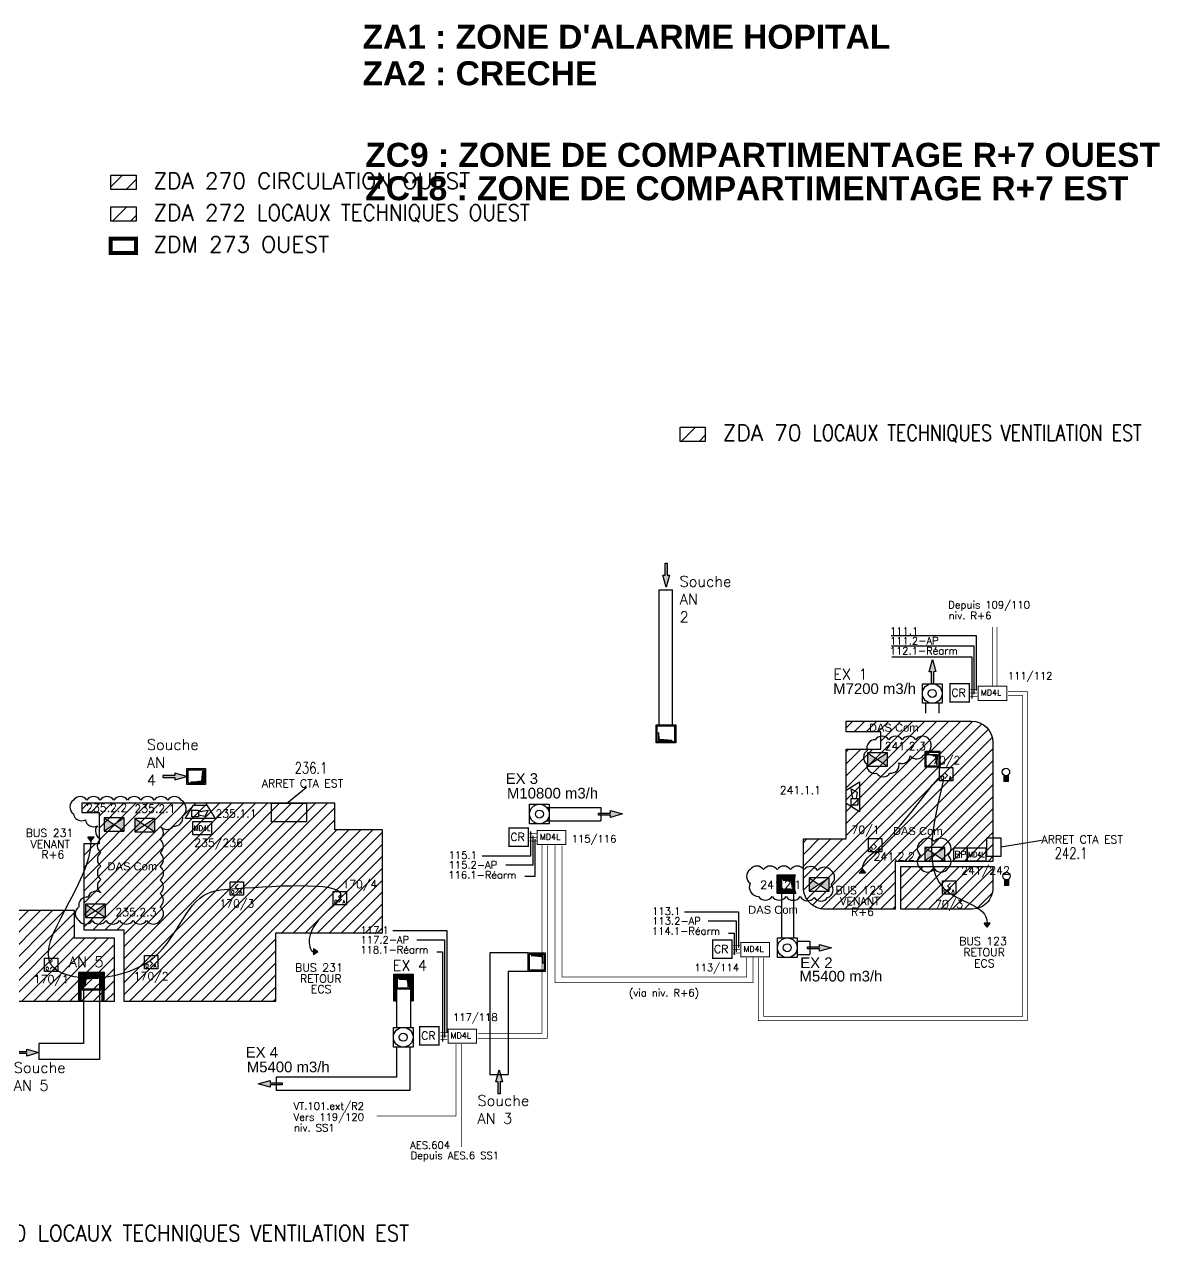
# Model space of a CAD drawing. Header units: millimetres. Extents: x 94.3 to 158.9, y 2.3 to 77.9.
# Drawn here: x 116.39 to 158.94, y 2.32 to 47.98 of the extents above; entities that cross this region are included whole.
import ezdxf
from ezdxf.enums import TextEntityAlignment as Align

# ---------------------------------------------------------------- set-up
doc = ezdxf.new("R2010")
doc.units = ezdxf.units.MM
for name, pattern in [('CACHE2', [4.7625, 3.175, -1.5875]), ('CONTINU', [0]), ('SLD', [0])]:
    doc.linetypes.add(name, pattern=pattern)
for name, color, linetype in [('50-EXT', 10, 'Continuous'), ('51-AN', 140, 'Continuous'), ('AN', 140, 'Continuous'), ('ATEIS MISE EN SECURITE', 7, 'Continuous'), ('ATEIS ZONES MES', 7, 'Continuous'), ('BEG-EXT', 10, 'Continuous'), ('EXT', 10, 'Continuous'), ('JCC-ADRESSAGE', 6, 'Continuous'), ('JCC-BOUTON POUSSOIR REARMEMENT CCF', 3, 'Continuous'), ('JCC-CCF', 6, 'Continuous'), ('JCC-COMMUN', 2, 'Continuous'), ('JCC-DIFFUSEUR SONORE', 3, 'Continuous'), ('JCC-ELEMENT DEPORTE_4 L DAS', 1, 'Continuous'), ('JCC-FILERIE SDI', 6, 'Continuous'), ('JCC-INDICATEUR ACTION', 1, 'Continuous'), ('JCC-LOCAUX', 4, 'Continuous'), ('JCC-OPTIQUE_A', 1, 'Continuous'), ('JCC-ZONING ZDA-ZDM', 5, 'Continuous'), ('SSI_DF_EX', 10, 'Continuous')]:
    doc.layers.add(name, color=color, linetype=linetype)
doc.layers.add('JCC-MD4L', color=1, linetype='Continuous', lineweight=0)
doc.styles.add('ARIAL', font='arial.ttf')
doc.styles.add('HELVL', font='ROMAND.SHX')
doc.styles.add('JOHNSON', font='')
doc.styles.add('LOCAUX', font='romans.shx', dxfattribs={"width": 0.75})
doc.styles.add('ROMANC', font='romanc')
doc.styles.get("Standard").update_dxf_attribs({"font": 'romans.shx'})
doc.styles.add('TEXTE', font='romans.shx')
doc.styles.get('JOHNSON').set_extended_font_data('Arial', bold=True)
pattern_1 = [(45, (95.6625, 4.20848), (-0.2245064, 0.2245064), [])]
pattern_2 = [(45, (112.49997, -21.81103), (-0.3367596, 0.3367596), [])]
pattern_3 = [(45, (-49.161612, -41.077105), (-0.0176776695, 0.0176776695), [])]
pattern_4 = [(45, (-49.161612, -41.464957), (-0.0176776695, 0.0176776695), [])]

# ---------------------------------------------------------------- blocks, each defined once
blk = doc.blocks.new('diffuseur sonore')
at = {"layer": 'JCC-DIFFUSEUR SONORE', "color": 0}
for p, q in [((-5.62, -2.5), (-2.5, 2.5)), ((-2.5, 2.5), (2.5, 2.5)), ((-0.6, 0), (3.03, 0.64)), ((3.03, 0.64), (1.75, -1.66)), ((2.5, 2.5), (5.62, -2.5)), ((5.62, -2.5), (-5.62, -2.5)), ((1.75, -1.66), (-0.6, -1.25))]:
    blk.add_line(p, q, dxfattribs=at)
blk.add_lwpolyline([(-3.09, 0.63), (-0.6, 0.63), (-0.6, -1.87), (-3.09, -1.87)], close=True, dxfattribs=at)
at = {"layer": 'JCC-ADRESSAGE', "style": 'TEXTE'}
blk.add_attdef('ADRESSE', text='', height=3, dxfattribs=at).set_placement((0, 5), align=Align.MIDDLE)
at = {"layer": 'JCC-LOCAUX', "style": 'LOCAUX', "width": 0.85, "flags": 8}
for p in [(0, 13.75), (0, 11.25), (0, 8.75)]:
    blk.add_attdef('PIECE', text='', height=1.75, dxfattribs=at).set_placement(p, align=Align.MIDDLE)
blk = doc.blocks.new('indicateur action')
at = {"layer": 'JCC-INDICATEUR ACTION'}
blk.add_hatch(color=0, dxfattribs=at).paths.add_polyline_path([(0.8, -0.05, -0.315344), (-0.8, -0.05), (-0.8, -2.5), (0.8, -2.5)])
at = {"layer": 'JCC-INDICATEUR ACTION', "color": 0}
for p, q in [((-0.8, -0.05), (-0.8, -2.5)), ((0.8, -2.5), (-0.8, -2.5)), ((0.8, -0.05), (0.8, -2.5))]:
    blk.add_line(p, q, dxfattribs=at)
blk.add_circle((0, 1.1), 1.4, dxfattribs=at)
at = {"layer": 'JCC-ADRESSAGE', "style": 'TEXTE'}
blk.add_attdef('ADRESSE', text='', height=3, dxfattribs=at).set_placement((0, 5), align=Align.MIDDLE)
at = {"layer": 'JCC-LOCAUX', "lineweight": 0, "style": 'LOCAUX', "width": 0.75, "flags": 8}
for p in [(0, 13.75), (0, 11.25), (0, 8.75)]:
    blk.add_attdef('PIECE', text='', height=1.75, dxfattribs=at).set_placement(p, align=Align.MIDDLE)
blk = doc.blocks.new('optique_a')
at = {"layer": 'JCC-OPTIQUE_A', "color": 0}
blk.add_lwpolyline([(-2.5, 2.5), (2.5, 2.5), (2.5, -2.5), (-2.5, -2.5)], close=True, dxfattribs=at)
at = {"layer": 'JCC-OPTIQUE_A', "color": 0, "const_width": 0.385}
blk.add_lwpolyline([(0.54, 1.63), (-0.54, 0.54), (0.54, -0.54), (-0.54, -1.63)], dxfattribs=at)
at = {"layer": 'JCC-ADRESSAGE', "style": 'TEXTE'}
blk.add_attdef('ADRESSE', text='', height=3, dxfattribs=at).set_placement((0, 5), align=Align.MIDDLE)
at = {"layer": 'JCC-LOCAUX', "style": 'LOCAUX', "width": 0.85, "flags": 8}
for p in [(0, 13.75), (0, 11.25), (0, 8.75)]:
    blk.add_attdef('PIECE', text='', height=1.75, dxfattribs=at).set_placement(p, align=Align.MIDDLE)
at = {"layer": 'JCC-OPTIQUE_A', "color": 0}
for s, p in [('O', (-1.5, -2)), ('A', (1.5, -2))]:
    blk.add_text(s, height=1.25, dxfattribs=at).set_placement(p, align=Align.CENTER)
blk = doc.blocks.new('MD4L')
at = {"layer": 'JCC-ELEMENT DEPORTE_4 L DAS', "color": 0}
blk.add_lwpolyline([(-3.5, 2.5), (3.5, 2.5), (3.5, -2.5), (-3.5, -2.5)], close=True, dxfattribs=at)
at = {"layer": 'JCC-ADRESSAGE', "style": 'TEXTE'}
blk.add_attdef('ADRESSE', text='', height=3, dxfattribs=at).set_placement((0, 5), align=Align.MIDDLE)
at = {"layer": 'JCC-ELEMENT DEPORTE_4 L DAS', "color": 0, "width": 0.8}
blk.add_text('MD4L', height=2, dxfattribs=at).set_placement((0, 0), align=Align.MIDDLE_CENTER)
blk = doc.blocks.new('clapet coupe feu_Réarm élect')
at = {"layer": 'JCC-CCF'}
h = blk.add_hatch(color=0, dxfattribs=at)
h.paths.add_polyline_path([(-3.76, 2.5), (-3.76, -2.5), (0, 0)])
h.paths.add_polyline_path([(3.76, 2.5), (0, 0), (3.76, -2.5)])
at = {"layer": 'JCC-CCF', "color": 0}
for p, q in [((3.76, 2.5), (-3.76, -2.5)), ((-3.76, 2.5), (3.76, -2.5))]:
    blk.add_line(p, q, dxfattribs=at)
blk.add_lwpolyline([(3.76, 2.5), (-3.76, 2.5), (-3.76, -2.5), (3.76, -2.5)], close=True, dxfattribs=at)
at = {"layer": 'JCC-ADRESSAGE', "style": 'TEXTE'}
blk.add_attdef('ADRESSE', text='', height=3, dxfattribs=at).set_placement((0, 5), align=Align.MIDDLE)
at = {"layer": 'JCC-LOCAUX', "style": 'LOCAUX', "width": 0.85, "flags": 8}
for p in [(0, 13.75), (0, 11.25), (0, 8.75)]:
    blk.add_attdef('PIECE', text='', height=1.75, dxfattribs=at).set_placement(p, align=Align.MIDDLE)
blk = doc.blocks.new('commun')
at = {"layer": 'JCC-COMMUN', "color": 0}
blk.add_lwpolyline([(-2.5, 2.5), (2.5, 2.5), (2.5, -2.5), (-2.5, -2.5)], close=True, dxfattribs=at)
at = {"layer": 'JCC-ADRESSAGE', "style": 'TEXTE'}
blk.add_attdef('ADRESSE', text='', height=3, dxfattribs=at).set_placement((0, 5), align=Align.MIDDLE)
at = {"layer": 'JCC-COMMUN', "color": 0, "style": 'TEXTE'}
blk.add_attdef('GENRE', text='', height=2.5, dxfattribs=at).set_placement((0, 0), align=Align.MIDDLE)
at = {"layer": 'JCC-LOCAUX', "style": 'LOCAUX', "width": 0.85, "flags": 8}
for p in [(0, 13.75), (0, 11.25), (0, 8.75)]:
    blk.add_attdef('PIECE', text='', height=1.75, dxfattribs=at).set_placement(p, align=Align.MIDDLE)
blk = doc.blocks.new('w-SSI-Flèche-DF')
blk.add_hatch(color=256).paths.add_polyline_path([(30, 8.5), (30, 2.5), (0, 2.5), (0, -2.5), (30, -2.5), (30, -8.5), (60, 0)])
blk.add_lwpolyline([(30, 8.5), (60, 0), (30, -8.5), (30, -2.5), (0, -2.5), (0, 2.5), (30, 2.5), (30, 8.5)])
blk = doc.blocks.new('A$C20DD5AA8')
at = {"color": 4, "linetype": 'Continuous', "const_width": 0.364}
blk.add_lwpolyline([(0.18, 5.52), (0.18, 0.18), (10.88, 0.18), (10.88, 5.52)], close=True, dxfattribs=at)
at = {"linetype": 'Continuous', "style": 'ROMANC'}
blk.add_text('MD4L', height=2.183, dxfattribs=at).set_placement((1.13, 2))
blk = doc.blocks.new('COFFRET DE RELAYAGE VENTILATEUR')
at = {"color": 4, "linetype": 'Continuous', "const_width": 0.02}
blk.add_lwpolyline([(0, 0.275), (0, 0), (0.292, 0), (0.292, 0.275)], close=True, dxfattribs=at)
at = {"linetype": 'SLD', "style": 'ROMANC'}
blk.add_text('CR', height=0.1211, dxfattribs=at).set_placement((0.021, 0.079))

msp = doc.modelspace()

# ---------------------------------------------------------------- hatches: boundary and pattern name
at = {"layer": '50-EXT'}
msp.add_hatch(color=256, dxfattribs=at).paths.add_polyline_path([(130.434, 12.196), (130.794, 12.196), (130.781, 11.905), (130.761, 12.163)])
at = {"layer": '51-AN'}
for points in [[(140.163, 21.44), (140.163, 21.139), (140.666, 21.139), (140.199, 21.176)], [(135.82, 12.776), (135.82, 13.077), (135.388, 13.077), (135.785, 13.04)], [(118.655, 11.929), (118.655, 12.23), (119.158, 12.23), (118.691, 12.193)]]:
    msp.add_hatch(color=256, dxfattribs=at).paths.add_polyline_path(points)
at = {"layer": 'AN', "ltscale": 0.04}
h = msp.add_hatch(color=256, dxfattribs=at)
h.dxf.hatch_style = 1
h.paths.add_polyline_path([(123.08, 19.99), (123.041, 19.62), (122.63, 19.58), (123.08, 19.58)])
at = {"layer": 'AN', "lineweight": 9}
h = msp.add_hatch(dxfattribs=at)
h.set_pattern_fill('ANSI31', color=9, scale=0.2, style=0)
h.set_pattern_definition(pattern_3)
h.paths.add_polyline_path([(119.378, 12.455), (118.432, 12.455), (118.432, 11.367), (118.513, 11.367), (118.513, 12.374), (119.297, 12.374), (119.297, 11.367), (119.378, 11.367), (119.378, 12.374)])
h = msp.add_hatch(dxfattribs=at)
h.set_pattern_fill('ANSI31', color=9, scale=0.2, style=0)
h.set_pattern_definition(pattern_3)
h.paths.add_polyline_path([(119.251, 11.782), (119.251, 12.328), (118.559, 12.328), (118.559, 11.782), (119.205, 11.782)])
h.paths.add_polyline_path([(119.205, 11.828), (118.605, 11.828), (118.605, 12.282), (119.205, 12.282)], flags=16)
h.paths.add_polyline_path([(119.158, 12.23), (118.691, 12.193), (118.655, 11.929), (118.655, 12.23)], flags=0)
at = {"layer": 'BEG-EXT', "lineweight": 9}
h = msp.add_hatch(dxfattribs=at)
h.set_pattern_fill('ANSI31', color=9, scale=0.2, style=0)
h.set_pattern_definition(pattern_4)
h.paths.add_polyline_path([(150.141, 20.151), (150.721, 20.151), (150.721, 20.731), (150.141, 20.731)])
h.paths.add_polyline_path([(150.181, 20.691), (150.681, 20.691), (150.681, 20.191), (150.181, 20.191)], flags=16)
h.paths.add_polyline_path([(150.268, 20.61), (150.604, 20.609), (150.589, 20.226), (150.552, 20.549)], flags=0)
at = {"layer": 'BEG-EXT'}
msp.add_hatch(color=256, dxfattribs=at).paths.add_polyline_path([(150.268, 20.61), (150.604, 20.609), (150.589, 20.226), (150.552, 20.549)])
at = {"layer": 'EXT', "lineweight": 9}
h = msp.add_hatch(dxfattribs=at)
h.set_pattern_fill('ANSI31', color=9, scale=0.2, style=0)
h.set_pattern_definition(pattern_4)
h.paths.add_polyline_path([(145.293, 16.105), (144.613, 16.105), (144.613, 15.403), (145.314, 15.403, -0.016128), (145.302, 15.473), (144.683, 15.473), (144.683, 16.035), (145.293, 16.035)])
h.paths.add_polyline_path([(145.253, 15.995), (144.723, 15.995), (144.723, 15.513), (145.253, 15.513)], flags=17)
h.paths.add_polyline_path([(145.213, 15.955), (145.213, 15.553), (144.763, 15.553), (144.763, 15.955)], flags=16)
at = {"layer": 'EXT', "ltscale": 0.01}
msp.add_hatch(color=256, dxfattribs=at).paths.add_polyline_path([(145.169, 15.624), (145.164, 15.91), (144.833, 15.909), (145.125, 15.871)])
msp.add_hatch(color=256, dxfattribs=at).paths.add_polyline_path([(145.169, 15.624), (145.164, 15.91), (144.833, 15.909), (145.125, 15.871)])
at = {"layer": 'EXT'}
h = msp.add_hatch(dxfattribs=at)
h.set_pattern_fill('ANSI31', color=9, scale=0.2, style=0)
h.set_pattern_definition([(45, (-49.161612, -41.054957), (-0.0176776695, 0.0176776695), [])])
h.paths.add_polyline_path([(130.867, 12.275), (130.337, 12.275), (130.337, 11.813), (130.867, 11.813)], flags=17)
h.paths.add_polyline_path([(130.377, 12.235), (130.827, 12.235), (130.827, 11.853), (130.377, 11.853)], flags=16)
h.paths.add_polyline_path([(130.434, 12.196), (130.794, 12.196), (130.781, 11.905), (130.761, 12.163)], flags=0)
h.paths.add_polyline_path([(130.297, 12.315), (130.907, 12.315), (130.907, 11.367), (130.967, 11.367), (130.967, 12.375), (130.237, 12.375), (130.237, 11.367), (130.297, 11.367)])
at = {"layer": 'JCC-FILERIE SDI'}
for color, points in [(5, [(119.001, 17.519), (118.765, 17.519), (118.883, 17.363)]), (256, [(147.803, 16.317), (147.685, 16.16), (147.921, 16.16)]), (256, [(152.596, 14.296), (152.36, 14.296), (152.478, 14.14)]), (5, [(127.232, 13.335), (127.232, 13.099), (127.389, 13.217)])]:
    msp.add_hatch(color=color, dxfattribs=at).paths.add_polyline_path(points)
at = {"layer": 'JCC-ZONING ZDA-ZDM'}
h = msp.add_hatch(dxfattribs=at)
h.set_pattern_fill('ANSI31', color=6, scale=0.15, style=0)
h.set_pattern_definition(pattern_2)
h.paths.add_polyline_path([(119.628, 42.333), (120.574, 42.333), (120.574, 41.796), (119.628, 41.796)])
h = msp.add_hatch(dxfattribs=at)
h.set_pattern_fill('ANSI31', color=42, scale=0.15, style=0)
h.set_pattern_definition(pattern_2)
h.paths.add_polyline_path([(119.628, 41.143), (120.574, 41.143), (120.574, 40.606), (119.628, 40.606)])
h = msp.add_hatch(dxfattribs=at)
h.set_pattern_fill('ANSI31', color=1, scale=0.15, style=0)
h.set_pattern_definition([(45, (69.40546, 21.3626), (-0.3367596, 0.3367596), [])])
h.paths.add_polyline_path([(140.967, 32.888), (141.913, 32.888), (141.913, 32.351), (140.967, 32.351)])
h = msp.add_hatch(dxfattribs=at)
h.set_pattern_fill('ANSI31', color=1, scale=0.1, style=0)
h.set_pattern_definition(pattern_1)
edge = h.paths.add_edge_path()
edge.add_line((147.193, 21.467), (147.193, 21.867))
edge.add_line((147.193, 21.867), (151.893, 21.867))
edge.add_arc((151.893, 21.067), 0.8, 0, 90, ccw=False)
edge.add_line((152.693, 21.067), (152.693, 16.617))
edge.add_line((152.693, 16.617), (149.043, 16.617))
edge.add_line((149.043, 16.617), (149.043, 14.817))
edge.add_line((149.043, 14.817), (146.393, 14.817))
edge.add_arc((146.393, 15.617), 0.8, 179.9999, 270, ccw=False)
edge.add_line((145.593, 15.617), (145.593, 17.449))
edge.add_line((145.593, 17.449), (147.193, 17.449))
edge.add_line((147.193, 17.449), (147.193, 20.817))
edge.add_line((147.193, 20.817), (148.493, 20.817))
edge.add_line((148.493, 20.817), (148.493, 21.467))
edge.add_line((148.493, 21.467), (147.193, 21.467))
h = msp.add_hatch(dxfattribs=at)
h.set_pattern_fill('ANSI31', color=113, scale=0.1, style=0)
h.set_pattern_definition(pattern_1)
h.paths.add_polyline_path([(118.613, 14.767), (118.613, 14.045), (120.123, 14.045), (120.123, 11.367), (125.813, 11.367), (125.813, 13.925), (129.813, 13.925), (129.813, 17.785), (128.024, 17.785), (128.024, 18.784), (118.538, 18.784), (118.538, 18.444), (119.188, 18.444), (119.188, 17.267), (118.613, 17.267)])
h = msp.add_hatch(dxfattribs=at)
h.set_pattern_fill('ANSI31', color=1, scale=0.1, style=0)
h.set_pattern_definition(pattern_1)
edge = h.paths.add_edge_path()
edge.add_line((149.243, 14.817), (149.243, 16.417))
edge.add_line((149.243, 16.417), (152.693, 16.417))
edge.add_line((152.693, 16.417), (152.693, 15.617))
edge.add_arc((151.891, 15.617), 0.802, 266.5798, 360, ccw=False)
edge.add_line((151.843, 14.817), (149.243, 14.817))
h = msp.add_hatch(dxfattribs=at)
h.set_pattern_fill('ANSI31', color=113, scale=0.1, style=0)
h.set_pattern_definition(pattern_1)
edge = h.paths.add_edge_path()
edge.add_line((118.263, 13.725), (118.263, 14.767))
edge.add_line((118.263, 14.767), (114.763, 14.767))
edge.add_line((114.763, 14.767), (114.763, 12.167))
edge.add_arc((115.563, 12.167), 0.8, 180, 269.9999)
edge.add_line((115.563, 11.367), (119.763, 11.367))
edge.add_line((119.763, 11.367), (119.763, 13.725))
edge.add_line((119.763, 13.725), (118.263, 13.725))

# ---------------------------------------------------------------- linework, layer by layer
at = {"layer": '50-EXT'}
for p, q in [((144.763, 15.403), (144.763, 13.736)), ((145.213, 15.403), (145.213, 13.736)), ((130.337, 11.813), (130.337, 10.384)), ((130.867, 11.813), (130.867, 10.384))]:
    msp.add_line(p, q, dxfattribs=at)
for points in [[(130.237, 11.367), (130.237, 12.375), (130.967, 12.375), (130.967, 11.367)], [(130.297, 11.367), (130.297, 12.315), (130.907, 12.315), (130.907, 11.367)], [(130.434, 12.196), (130.794, 12.196), (130.781, 11.905), (130.761, 12.163), (130.434, 12.196)]]:
    msp.add_lwpolyline(points, dxfattribs=at)
for points in [[(130.337, 12.275), (130.867, 12.275), (130.867, 11.813), (130.337, 11.813)], [(130.377, 12.235), (130.827, 12.235), (130.827, 11.853), (130.377, 11.853)]]:
    msp.add_lwpolyline(points, close=True, dxfattribs=at)
at = {"layer": '51-AN'}
for p, q in [((140.188, 21.727), (140.188, 26.79)), ((140.188, 26.79), (140.688, 26.79)), ((140.688, 21.727), (140.688, 26.79)), ((135.274, 13.175), (133.836, 13.175)), ((133.836, 13.175), (133.836, 8.619)), ((135.274, 12.483), (134.528, 12.483)), ((134.528, 12.483), (134.528, 8.619)), ((118.605, 11.828), (119.205, 11.828)), ((133.836, 8.619), (134.528, 8.619))]:
    msp.add_line(p, q, dxfattribs=at)
at = {"layer": '51-AN', "color": 140, "linetype": 'Continuous', "lineweight": 25}
msp.add_line((119.378, 11.367), (119.378, 12.374), dxfattribs=at)
at = {"layer": '51-AN'}
for points in [[(140.073, 21.727), (140.803, 21.727), (140.803, 21.047), (140.073, 21.047)], [(140.113, 21.687), (140.763, 21.687), (140.763, 21.087), (140.113, 21.087)], [(135.274, 13.175), (135.916, 13.175), (135.916, 12.483), (135.274, 12.483)], [(135.32, 13.129), (135.87, 13.129), (135.87, 12.529), (135.32, 12.529)]]:
    msp.add_lwpolyline(points, close=True, dxfattribs=at)
for points in [[(140.163, 21.44), (140.163, 21.139), (140.666, 21.139), (140.199, 21.176), (140.163, 21.44)], [(135.82, 12.776), (135.82, 13.077), (135.388, 13.077), (135.785, 13.04), (135.82, 12.776)], [(118.432, 11.367), (118.432, 12.455), (119.378, 12.455), (119.378, 11.755)], [(118.513, 11.367), (118.513, 11.367), (118.513, 12.374), (119.297, 12.374), (119.297, 11.367)], [(119.205, 11.782), (118.559, 11.782), (118.559, 12.328), (119.251, 12.328), (119.251, 11.782), (119.205, 11.782)], [(118.605, 12.282), (119.205, 12.282), (119.205, 11.828)], [(118.605, 11.828), (118.605, 12.282)], [(118.655, 11.929), (118.655, 12.23), (119.158, 12.23), (118.691, 12.193), (118.655, 11.929)], [(119.205, 11.828), (119.205, 9.179), (116.936, 9.179)], [(118.605, 11.828), (118.605, 9.779), (116.936, 9.779), (116.936, 9.179)]]:
    msp.add_lwpolyline(points, dxfattribs=at)
at = {"layer": 'AN', "ltscale": 0.04}
for points in [[(122.484, 20.087), (123.184, 20.087), (123.184, 19.487), (122.484, 19.487)], [(122.534, 20.037), (123.134, 20.037), (123.134, 19.537), (122.534, 19.537)]]:
    msp.add_lwpolyline(points, close=True, dxfattribs=at)
msp.add_lwpolyline([(123.08, 19.99), (123.08, 19.58), (122.63, 19.58), (123.041, 19.62), (123.08, 19.99)], dxfattribs=at)
at = {"layer": 'ATEIS MISE EN SECURITE', "color": 0, "linetype": 'ByBlock'}
for p, q in [((148.886, 25.072), (152.065, 25.072)), ((148.898, 24.692), (151.975, 24.692)), ((151.975, 24.692), (151.975, 22.875)), ((152.065, 25.072), (152.065, 23.011)), ((148.909, 24.278), (151.906, 24.278)), ((151.906, 24.278), (151.906, 22.717)), ((135.377, 16.816), (135.377, 17.732)), ((135.457, 16.48), (135.457, 17.561)), ((135.537, 16.048), (135.537, 17.436)), ((133.544, 16.816), (135.377, 16.816)), ((134.438, 16.48), (135.457, 16.48)), ((135.15, 16.048), (135.537, 16.048))]:
    msp.add_line(p, q, dxfattribs=at)
at = {"layer": 'ATEIS MISE EN SECURITE', "color": 0, "linetype": 'CONTINU'}
for p, q in [((141.13, 14.721), (143.157, 14.721)), ((143.157, 14.721), (143.157, 13.375)), ((142.026, 14.375), (143.072, 14.375)), ((143.072, 14.375), (143.072, 13.222)), ((130.199, 14.018), (132.225, 14.018)), ((132.225, 14.018), (132.225, 10.179)), ((142.781, 13.918), (142.99, 13.918)), ((142.99, 13.918), (142.99, 13.107)), ((131.094, 13.671), (132.141, 13.671)), ((132.141, 13.671), (132.141, 10.008)), ((131.85, 13.214), (132.059, 13.214)), ((132.059, 13.214), (132.059, 9.855))]:
    msp.add_line(p, q, dxfattribs=at)
at = {"layer": 'ATEIS MISE EN SECURITE', "color": 1, "linetype": 'CACHE2', "ltscale": 0.1, "const_width": 0.025}
for points in [[(152.669, 25.394), (152.669, 23.194)], [(144.095, 12.999), (144.095, 10.841), (144.095, 10.798), (153.806, 10.798), (153.806, 22.828)], [(153.806, 22.828), (153.254, 22.828)], [(133.392, 10.161), (135.794, 10.161), (135.794, 17.218)], [(136.541, 17.201), (136.541, 12.268), (143.463, 12.268), (143.463, 13.001)], [(132.572, 9.761), (132.572, 7.06), (129.589, 7.06)]]:
    msp.add_lwpolyline(points, dxfattribs=at)
at = {"layer": 'ATEIS MISE EN SECURITE', "color": 4, "linetype": 'CACHE2', "ltscale": 0.1, "const_width": 0.025}
for points in [[(152.848, 25.394), (152.848, 23.194)], [(143.899, 13.004), (143.899, 10.642), (153.987, 10.642), (153.987, 22.982)], [(153.987, 22.982), (153.254, 22.982)], [(133.378, 9.974), (135.996, 9.974), (135.996, 17.204)], [(136.283, 17.205), (136.283, 12.063), (143.7, 12.063), (143.7, 13.015)]]:
    msp.add_lwpolyline(points, dxfattribs=at)
at = {"layer": 'ATEIS MISE EN SECURITE', "color": 30, "linetype": 'ByBlock', "const_width": 0.025}
for points in [[(152.116, 23.053), (151.852, 23.053)], [(135.586, 17.646), (135.322, 17.646)], [(143.219, 13.442), (142.955, 13.442)], [(132.244, 10.198), (131.981, 10.198)]]:
    msp.add_lwpolyline(points, dxfattribs=at)
at = {"layer": 'ATEIS MISE EN SECURITE', "color": 5, "linetype": 'ByBlock', "const_width": 0.025}
for points in [[(152.116, 22.919), (151.852, 22.919)], [(135.586, 17.511), (135.322, 17.511)], [(143.219, 13.308), (142.955, 13.308)], [(132.244, 10.063), (131.981, 10.063)]]:
    msp.add_lwpolyline(points, dxfattribs=at)
at = {"layer": 'ATEIS MISE EN SECURITE', "color": 6, "linetype": 'ByBlock', "const_width": 0.025}
for points in [[(152.116, 22.784), (151.852, 22.784)], [(135.586, 17.376), (135.322, 17.376)], [(143.219, 13.173), (142.955, 13.173)], [(132.244, 9.928), (131.981, 9.928)]]:
    msp.add_lwpolyline(points, dxfattribs=at)
at = {"layer": 'ATEIS MISE EN SECURITE', "color": 5, "linetype": 'CACHE2', "ltscale": 0.1, "const_width": 0.025}
msp.add_lwpolyline([(132.767, 9.763), (132.767, 5.901), (132.767, 5.901)], dxfattribs=at)
at = {"layer": 'BEG-EXT'}
for p, q in [((150.181, 22.167), (150.181, 22.532)), ((150.681, 22.532), (150.181, 22.532)), ((150.681, 22.167), (150.681, 22.532))]:
    msp.add_line(p, q, dxfattribs=at)
msp.add_lwpolyline([(150.051, 23.268), (150.788, 23.268), (150.788, 22.532), (150.051, 22.532)], close=True, dxfattribs=at)
at = {"layer": 'BEG-EXT', "ltscale": 0.01}
for points in [[(150.141, 20.151), (150.721, 20.151), (150.721, 20.731), (150.141, 20.731)], [(150.181, 20.191), (150.681, 20.191), (150.681, 20.691), (150.181, 20.691)]]:
    msp.add_lwpolyline(points, close=True, dxfattribs=at)
at = {"layer": 'BEG-EXT'}
msp.add_lwpolyline([(150.268, 20.61), (150.604, 20.609), (150.589, 20.226), (150.552, 20.549), (150.268, 20.61)], dxfattribs=at)
for radius in [0.368, 0.15]:
    msp.add_circle((150.42, 22.9), radius, dxfattribs=at)
at = {"layer": 'EXT'}
for p, q in [((144.683, 15.473), (144.683, 16.035)), ((144.683, 16.035), (145.293, 16.035)), ((145.302, 15.473), (144.683, 15.473))]:
    msp.add_line(p, q, dxfattribs=at)
for points in [[(145.314, 15.403), (144.613, 15.403), (144.613, 16.105), (145.293, 16.105)], [(145.253, 15.513), (144.723, 15.513), (144.723, 15.995), (145.253, 15.995), (145.253, 15.513), (145.253, 15.513)]]:
    msp.add_lwpolyline(points, dxfattribs=at)
at = {"layer": 'EXT', "ltscale": 0.5}
msp.add_lwpolyline([(145.213, 15.553), (145.213, 15.553), (145.213, 15.955), (144.763, 15.955), (144.763, 15.553)], dxfattribs=at)
at = {"layer": 'EXT'}
msp.add_lwpolyline([(144.763, 15.553), (144.763, 15.955), (145.213, 15.955), (145.213, 15.553)], close=True, dxfattribs=at)
at = {"layer": 'EXT', "ltscale": 0.01}
msp.add_lwpolyline([(145.169, 15.624), (145.164, 15.91), (144.833, 15.909), (145.125, 15.871), (145.169, 15.624)], dxfattribs=at)
msp.add_lwpolyline([(145.169, 15.624), (145.164, 15.91), (144.833, 15.909), (145.125, 15.871), (145.169, 15.624)], dxfattribs=at)
at = {"layer": 'JCC-CCF', "color": 0}
for p, q in [((126.97, 19.381), (126.216, 18.768)), ((154.519, 17.39), (152.993, 17.143))]:
    msp.add_line(p, q, dxfattribs=at)
at = {"layer": 'JCC-CCF'}
for points in [[(150.314, 21.167, 0.520567), (149.802, 21.167, 0.520567), (149.297, 21.167, 0.520567), (148.791, 21.167, 0.520567), (148.285, 21.167, 0.520567), (147.984, 20.764, 0.520567), (147.965, 20.259, 0.520567), (148.33, 19.913, 0.520567), (148.836, 19.913, 0.520567), (149.169, 20.297, 0.520567), (149.591, 20.566, 0.520567), (150.097, 20.591, 0.520567)], [(122.267, 18.906, 0.520567), (121.763, 18.906, 0.520567), (121.26, 18.906, 0.520567), (120.756, 18.906, 0.520567), (120.252, 18.906, 0.520567), (119.738, 18.906, 0.520567), (119.234, 18.906, 0.520567), (118.731, 18.906, 0.520567), (118.227, 18.906, 0.520567), (118.227, 18.392, 0.520567), (118.677, 18.167, 0.520567), (119.127, 17.943, 0.520567), (119.256, 17.45, 0.520567), (119.256, 16.936, 0.520567), (119.256, 16.432, 0.520567), (119.256, 15.929, 0.520567), (119.256, 15.425, 0.520567), (118.774, 15.265, 0.520567), (118.431, 14.901, 0.520567), (118.431, 14.387, 0.520567), (118.934, 14.387, 0.520567), (119.449, 14.387, 0.520567), (119.952, 14.387, 0.520567), (120.467, 14.387, 0.520567), (120.97, 14.387, 0.520567), (121.474, 14.387, 0.520567), (121.474, 14.901, 0.520567), (121.474, 15.404, 0.520567), (121.474, 15.907, 0.520567), (121.474, 16.422, 0.520567), (121.474, 16.925, 0.520567), (121.474, 17.428, 0.520567), (121.474, 17.932, 0.520567), (121.978, 17.932, 0.520567), (122.321, 18.296, 0.520567)], [(149.99, 17.343, 0.520567), (149.99, 16.838, 0.520567), (149.99, 16.336, 0.520567), (150.492, 16.336, 0.520567), (150.998, 16.336, 0.520567), (150.998, 16.844, 0.520567), (150.998, 17.346, 0.520567), (150.492, 17.346, 0.520567)], [(143.913, 15.286, 0.520567), (144.42, 15.286, 0.520567), (144.94, 15.286, 0.520567), (145.473, 15.286, 0.520567), (145.992, 15.247, 0.520567), (146.499, 15.247, 0.520567), (146.629, 15.754, 0.520567), (146.629, 16.26, 0.520567), (146.122, 16.26, 0.520567), (145.616, 16.299, 0.520567), (145.109, 16.299, 0.520567), (144.602, 16.299, 0.520567), (144.095, 16.299, 0.520567), (143.589, 16.299, 0.520567), (143.589, 15.793, 0.520567)]]:
    msp.add_lwpolyline(points, format="xyb", close=True, dxfattribs=at)
at = {"layer": 'JCC-CCF', "color": 0}
for points in [[(125.65, 18.784), (126.97, 18.784), (126.97, 18.085), (125.65, 18.085)], [(152.464, 17.492), (152.993, 17.492), (152.993, 16.793), (152.464, 16.793)]]:
    msp.add_lwpolyline(points, close=True, dxfattribs=at)
at = {"layer": 'JCC-FILERIE SDI', "color": 5}
for p, q in [((119.001, 17.519), (118.765, 17.519)), ((118.883, 17.363), (118.765, 17.519)), ((119.001, 17.519), (118.765, 17.519)), ((118.883, 17.363), (118.765, 17.519)), ((118.883, 17.363), (119.001, 17.519)), ((118.883, 17.363), (119.001, 17.519)), ((127.232, 13.335), (127.232, 13.099)), ((127.389, 13.217), (127.232, 13.335)), ((127.232, 13.335), (127.232, 13.099)), ((127.389, 13.217), (127.232, 13.335)), ((127.389, 13.217), (127.232, 13.099)), ((127.389, 13.217), (127.232, 13.099))]:
    msp.add_line(p, q, dxfattribs=at)
at = {"layer": 'JCC-FILERIE SDI'}
for p, q in [((147.803, 16.317), (147.685, 16.16)), ((147.803, 16.317), (147.685, 16.16)), ((147.921, 16.16), (147.685, 16.16)), ((147.921, 16.16), (147.685, 16.16)), ((147.803, 16.317), (147.921, 16.16)), ((147.803, 16.317), (147.921, 16.16)), ((152.596, 14.296), (152.36, 14.296)), ((152.478, 14.14), (152.36, 14.296)), ((152.596, 14.296), (152.36, 14.296)), ((152.478, 14.14), (152.36, 14.296)), ((152.478, 14.14), (152.596, 14.296)), ((152.478, 14.14), (152.596, 14.296))]:
    msp.add_line(p, q, dxfattribs=at)
at = {"layer": 'JCC-FILERIE SDI', "start_tangent": (0, 1), "end_tangent": (0, -1)}
msp.add_spline([(147.803, 16.317), (148.399, 17.102), (150.822, 19.826), (150.852, 15.595), (152.478, 14.296)], degree=3, dxfattribs=at)
at = {"layer": 'JCC-FILERIE SDI', "color": 5, "start_tangent": (0, -1), "end_tangent": (1, 0)}
msp.add_spline([(118.883, 17.363), (117.398, 12.728), (121.086, 12.883), (123.254, 15.408), (124.351, 15.592), (128.218, 15.229), (127.093, 13.399), (127.232, 13.217)], degree=3, dxfattribs=at)
at = {"layer": 'JCC-ZONING ZDA-ZDM', "color": 6}
msp.add_lwpolyline([(119.628, 42.333), (120.574, 42.333), (120.574, 41.796), (119.628, 41.796)], close=True, dxfattribs=at)
at = {"layer": 'JCC-ZONING ZDA-ZDM', "color": 42}
msp.add_lwpolyline([(119.628, 41.143), (120.574, 41.143), (120.574, 40.606), (119.628, 40.606)], close=True, dxfattribs=at)
at = {"layer": 'JCC-ZONING ZDA-ZDM', "color": 90, "const_width": 0.15}
msp.add_lwpolyline([(119.628, 39.953), (120.574, 39.953), (120.574, 39.415), (119.628, 39.415)], close=True, dxfattribs=at)
at = {"layer": 'JCC-ZONING ZDA-ZDM', "color": 1}
msp.add_lwpolyline([(140.967, 32.888), (141.913, 32.888), (141.913, 32.351), (140.967, 32.351)], close=True, dxfattribs=at)
for points in [[(149.043, 14.817), (146.393, 14.817, -0.414214), (145.593, 15.617), (145.593, 17.449), (147.193, 17.449), (147.193, 20.817), (148.493, 20.817), (148.493, 21.467), (147.193, 21.467)], [(147.193, 21.467), (147.193, 21.867), (151.893, 21.867, -0.414213), (152.693, 21.067), (152.693, 16.617)], [(152.693, 16.417), (152.693, 15.617, -0.431807), (151.843, 14.817), (149.243, 14.817)]]:
    msp.add_lwpolyline(points, format="xyb", dxfattribs=at)
at = {"layer": 'JCC-ZONING ZDA-ZDM', "color": 113}
msp.add_lwpolyline([(118.613, 14.767), (118.613, 14.045), (120.123, 14.045), (120.123, 11.367), (125.813, 11.367), (125.813, 13.925), (129.813, 13.925), (129.813, 17.785), (128.024, 17.785), (128.024, 18.784), (118.538, 18.784), (118.538, 18.444), (119.188, 18.444), (119.188, 17.267), (118.613, 17.267)], close=True, dxfattribs=at)
at = {"layer": 'JCC-ZONING ZDA-ZDM', "color": 1}
for points in [[(149.043, 14.817), (149.043, 16.617), (152.693, 16.617)], [(149.243, 14.817), (149.243, 16.417), (152.693, 16.417)]]:
    msp.add_lwpolyline(points, dxfattribs=at)
at = {"layer": 'JCC-ZONING ZDA-ZDM', "color": 113}
msp.add_lwpolyline([(119.763, 11.367), (119.763, 13.725), (118.263, 13.725), (118.263, 14.767), (114.763, 14.767), (114.763, 12.167, 0.414213), (115.563, 11.367)], format="xyb", close=True, dxfattribs=at)
at = {"layer": 'SSI_DF_EX'}
for p, q in [((135.949, 18.632), (137.999, 18.632)), ((137.999, 18.632), (137.999, 18.132)), ((135.949, 18.132), (137.999, 18.132)), ((145.356, 13.619), (145.835, 13.619)), ((145.835, 13.619), (145.835, 13.119)), ((145.355, 13.119), (145.835, 13.119)), ((125.827, 8.52), (125.827, 8.02))]:
    msp.add_line(p, q, dxfattribs=at)
for points in [[(135.325, 18.75), (136.062, 18.75), (136.062, 18.014), (135.325, 18.014)], [(144.619, 13.736), (145.355, 13.736), (145.355, 13.001), (144.619, 13.001)], [(130.22, 10.384), (130.957, 10.384), (130.957, 9.648), (130.22, 9.648)]]:
    msp.add_lwpolyline(points, close=True, dxfattribs=at)
for points in [[(130.838, 9.648), (130.838, 8.02), (125.827, 8.02)], [(130.338, 9.648), (130.338, 8.52), (125.827, 8.52)]]:
    msp.add_lwpolyline(points, dxfattribs=at)
for centre, radius in [((135.694, 18.382), 0.368), ((135.694, 18.382), 0.15), ((144.987, 13.369), 0.368), ((144.987, 13.369), 0.15), ((130.589, 10.016), 0.368), ((130.588, 10.016), 0.15)]:
    msp.add_circle(centre, radius, dxfattribs=at)

# ---------------------------------------------------------------- block references
at = {"layer": '51-AN', "xscale": 0.0149999999996654, "yscale": 0.0149999999996654, "zscale": 0.0149999999996654}
for p, rotation in [((140.444, 27.784), 270.0799990439523), ((116.034, 9.438), 0.07999904395225302), ((134.189, 7.895), 90.07999904395228)]:
    msp.add_blockref('w-SSI-Flèche-DF', p, dxfattribs=dict(at, rotation=rotation))
at = {"layer": 'AN', "xscale": -0.0149999999996654, "yscale": 0.0149999999996654, "zscale": 0.0149999999996654, "rotation": 179.9200009560477}
msp.add_blockref('w-SSI-Flèche-DF', (121.584, 19.788), dxfattribs=at)
at = {"layer": 'ATEIS MISE EN SECURITE', "linetype": 'Continuous', "xscale": 2.474529750000001, "yscale": 2.474529750000001, "zscale": 2.474529750000001}
for p in [(151.083, 22.585), (134.553, 17.177), (142.186, 12.974), (131.212, 9.729)]:
    msp.add_blockref('COFFRET DE RELAYAGE VENTILATEUR', p, dxfattribs=at)
at = {"layer": 'ATEIS MISE EN SECURITE', "color": 0, "xscale": 0.1, "yscale": 0.1, "zscale": 0.1}
for p in [(152.126, 22.625), (135.596, 17.218), (143.229, 13.014), (132.254, 9.77)]:
    msp.add_blockref('A$C20DD5AA8', p, dxfattribs=at)
at = {"layer": 'BEG-EXT', "xscale": 0.0149999999996654, "yscale": 0.0149999999996654, "zscale": 0.0149999999996654, "rotation": 90.07999904395236}
msp.add_blockref('w-SSI-Flèche-DF', (150.433, 23.268), dxfattribs=at)
at = {"layer": 'JCC-BOUTON POUSSOIR REARMEMENT CCF', "xscale": 0.1000000000000014, "yscale": 0.1000000000000014}
msp.add_blockref('commun', (151.479, 16.867), dxfattribs=at).add_auto_attribs({'GENRE': 'BP'})
at = {"layer": 'JCC-CCF', "lineweight": 0}
ref = msp.add_blockref('clapet coupe feu_Réarm élect', (148.364, 20.423), dxfattribs=dict(at, xscale=0.09999999999999432, yscale=0.09999999999999432))
ref.add_attrib('ADRESSE', '241.2.3', dxfattribs={"layer": 'JCC-ADRESSAGE', "height": 0.3, "style": 'TEXTE'}).set_placement((149.411, 20.926), align=Align.MIDDLE)
ref = msp.add_blockref('clapet coupe feu_Réarm élect', (119.757, 17.994), dxfattribs=dict(at, xscale=0.09999999999999432, yscale=0.09999999999999432))
ref.add_attrib('ADRESSE', '235.2.2', dxfattribs={"layer": 'JCC-ADRESSAGE', "height": 0.3, "style": 'TEXTE'}).set_placement((119.473, 18.615), align=Align.MIDDLE)
ref = msp.add_blockref('clapet coupe feu_Réarm élect', (120.907, 17.96), dxfattribs=dict(at, xscale=0.09999999999999432, yscale=0.09999999999999432))
ref.add_attrib('ADRESSE', '235.2.1', dxfattribs={"layer": 'JCC-ADRESSAGE', "height": 0.3, "style": 'TEXTE'}).set_placement((121.284, 18.583), align=Align.MIDDLE)
ref = msp.add_blockref('clapet coupe feu_Réarm élect', (150.515, 16.872), dxfattribs=dict(at, xscale=0.09999999999999432, yscale=0.09999999999999432))
ref.add_attrib('ADRESSE', '241.2.2', dxfattribs={"layer": 'JCC-ADRESSAGE', "height": 0.3, "style": 'TEXTE'}).set_placement((148.992, 16.788), align=Align.MIDDLE)
ref = msp.add_blockref('clapet coupe feu_Réarm élect', (146.182, 15.737), dxfattribs=dict(at, xscale=0.09999999999999432, yscale=0.09999999999999432))
ref.add_attrib('ADRESSE', '241.2.1', dxfattribs={"layer": 'JCC-ADRESSAGE', "height": 0.3, "style": 'TEXTE'}).set_placement((144.744, 15.729), align=Align.MIDDLE)
ref = msp.add_blockref('clapet coupe feu_Réarm élect', (119.051, 14.749), dxfattribs=dict(at, xscale=0.09999999999999432, yscale=0.09999999999999432))
ref.add_attrib('ADRESSE', '235.2.3', dxfattribs={"layer": 'JCC-ADRESSAGE', "height": 0.3, "style": 'TEXTE'}).set_placement((120.571, 14.705), align=Align.MIDDLE)
at = {"layer": 'JCC-DIFFUSEUR SONORE', "lineweight": 0}
ref = msp.add_blockref('diffuseur sonore', (147.443, 19.028), dxfattribs=dict(at, xscale=0.09999999999999432, yscale=0.09999999999999432, rotation=90))
ref.add_attrib('ADRESSE', '241.1.1', dxfattribs={"layer": 'JCC-ADRESSAGE', "height": 0.3, "style": 'TEXTE'}).set_placement((145.475, 19.279), align=Align.MIDDLE)
ref = msp.add_blockref('diffuseur sonore', (122.978, 18.459), dxfattribs=dict(at, xscale=0.09999999999999432, yscale=0.09999999999999432))
ref.add_attrib('ADRESSE', '235.1.1', dxfattribs={"layer": 'JCC-ADRESSAGE', "height": 0.3, "style": 'TEXTE'}).set_placement((124.32, 18.398), align=Align.MIDDLE)
at = {"layer": 'JCC-INDICATEUR ACTION', "lineweight": 0, "xscale": 0.09999999999999432, "yscale": 0.09999999999999432}
for p in [(153.181, 19.848), (153.203, 15.947)]:
    msp.add_blockref('indicateur action', p, dxfattribs=at)
at = {"layer": 'JCC-MD4L', "lineweight": 0}
ref = msp.add_blockref('MD4L', (123.053, 17.846), dxfattribs=dict(at, xscale=0.1000000000000014, yscale=0.1000000000000014))
ref.add_attrib('ADRESSE', '235/236', dxfattribs={"layer": 'JCC-ADRESSAGE', "height": 0.3, "style": 'TEXTE'}).set_placement((123.669, 17.284), align=Align.MIDDLE)
ref = msp.add_blockref('MD4L', (152.079, 16.867), dxfattribs=dict(at, xscale=0.1000000000000014, yscale=0.1000000000000014))
ref.add_attrib('ADRESSE', '241/242', dxfattribs={"layer": 'JCC-ADRESSAGE', "height": 0.3, "style": 'TEXTE'}).set_placement((152.416, 16.244), align=Align.MIDDLE)
at = {"layer": 'JCC-OPTIQUE_A', "lineweight": 0, "xscale": 0.09999999999999432, "yscale": 0.09999999999999432}
msp.add_blockref('optique_a', (150.943, 19.876), dxfattribs=at).add_auto_attribs({'ADRESSE': '70/2'})
at = {"layer": 'JCC-OPTIQUE_A', "lineweight": 0}
ref = msp.add_blockref('optique_a', (148.275, 17.21), dxfattribs=dict(at, xscale=0.09999999999999432, yscale=0.09999999999999432))
ref.add_attrib('ADRESSE', '70/1', dxfattribs={"layer": 'JCC-ADRESSAGE', "height": 0.3, "style": 'TEXTE'}).set_placement((147.919, 17.774), align=Align.MIDDLE)
ref = msp.add_blockref('optique_a', (124.351, 15.592), dxfattribs=dict(at, xscale=0.09999999999999432, yscale=0.09999999999999432))
ref.add_attrib('ADRESSE', '170/3', dxfattribs={"layer": 'JCC-ADRESSAGE', "height": 0.3, "style": 'TEXTE'}).set_placement((124.351, 15.003), align=Align.MIDDLE)
ref = msp.add_blockref('optique_a', (128.218, 15.229), dxfattribs=dict(at, xscale=0.09999999999999432, yscale=0.09999999999999432))
ref.add_attrib('ADRESSE', '170/4', dxfattribs={"layer": 'JCC-ADRESSAGE', "height": 0.3, "style": 'TEXTE'}).set_placement((128.963, 15.729), align=Align.MIDDLE)
ref = msp.add_blockref('optique_a', (151.051, 15.633), dxfattribs=dict(at, xscale=0.09999999999999432, yscale=0.09999999999999432))
ref.add_attrib('ADRESSE', '70/3', dxfattribs={"layer": 'JCC-ADRESSAGE', "height": 0.3, "style": 'TEXTE'}).set_placement((151.051, 14.983), align=Align.MIDDLE)
ref = msp.add_blockref('optique_a', (117.398, 12.728), dxfattribs=dict(at, xscale=0.09999999999999432, yscale=0.09999999999999432))
ref.add_attrib('ADRESSE', '170/1', dxfattribs={"layer": 'JCC-ADRESSAGE', "height": 0.3, "style": 'TEXTE'}).set_placement((117.398, 12.171), align=Align.MIDDLE)
ref = msp.add_blockref('optique_a', (121.14, 12.829), dxfattribs=dict(at, xscale=0.09999999999999432, yscale=0.09999999999999432))
ref.add_attrib('ADRESSE', '170/2', dxfattribs={"layer": 'JCC-ADRESSAGE', "height": 0.3, "style": 'TEXTE'}).set_placement((121.14, 12.283), align=Align.MIDDLE)
at = {"layer": 'SSI_DF_EX', "xscale": 0.0149999999996654, "yscale": 0.0149999999996654, "zscale": 0.0149999999996654}
for p, rotation in [((137.909, 18.382), 0.07999904395234901), ((145.745, 13.369), 0.07999904395234901), ((126.056, 8.272), 180.0799990439523)]:
    msp.add_blockref('w-SSI-Flèche-DF', p, dxfattribs=dict(at, rotation=rotation))

# ---------------------------------------------------------------- texts
at = {"layer": '51-AN', "char_height": 0.4, "attachment_point": 1}
for s, insert, width in [('Souche AN 2', (140.95, 27.301), 1.36452), ('Souche AN 4', (120.981, 21.186), 1.36452), ('AN 5', (118.053, 13.046), 1.36452), ('Souche AN 5', (115.992, 9.079), 1.55514), ('Souche AN 3', (133.374, 7.841), 1.55514)]:
    msp.add_mtext(s, dxfattribs=dict(at, insert=insert, width=width))
at = {"layer": 'ATEIS MISE EN SECURITE', "color": 0, "style": 'HELVL'}
for s, height, p in [('Depuis 109/110', 0.27495, (151.019, 26.085)), ('niv. R+6', 0.2749, (151.036, 25.683)), ('111.1', 0.2749, (148.833, 25.105)), ('111.2-AP', 0.2749, (148.833, 24.74)), ('112.1-Réarm', 0.27495, (148.823, 24.365)), ('111/112', 0.2749, (153.253, 23.425)), ('115/116', 0.2749, (136.907, 17.313)), ('115.1', 0.2749, (132.289, 16.701)), ('115.2-AP', 0.2749, (132.289, 16.336)), ('116.1-Réarm', 0.27495, (132.279, 15.961)), ('113.1', 0.2749, (139.921, 14.6)), ('117.1', 0.2749, (128.989, 13.897)), ('113.2-AP', 0.2749, (139.921, 14.235)), ('117.2-AP', 0.2749, (128.989, 13.532)), ('114.1-Réarm', 0.27495, (139.91, 13.86)), ('118.1-Réarm', 0.27495, (128.979, 13.157)), ('113/114', 0.2749, (141.504, 12.487)), ('(via niv. R+6)', 0.27495, (139.049, 11.542)), ('117/118', 0.2749, (132.455, 10.626)), ('VT.101.ext/R2', 0.27495, (126.479, 7.3)), ('Vers 119/120', 0.27495, (126.479, 6.887)), ('niv. SS1', 0.2749, (126.497, 6.485)), ('AES.604', 0.2749, (130.848, 5.835)), ('Depuis AES.6 SS1', 0.27495, (130.869, 5.446))]:
    msp.add_text(s, height=height, dxfattribs=at).set_placement(p)
at = {"layer": 'ATEIS ZONES MES', "color": 0, "char_height": 0.9, "attachment_point": 1, "style": 'JOHNSON'}
for s, insert, width in [("ZA1 : ZONE D'ALARME HOPITAL", (129.064, 47.968), 30.45065), ('ZA2 : CRECHE', (129.064, 46.599), 30.45065), ('ZC9 : ZONE DE COMPARTIMENTAGE R+7 OUEST', (129.167, 43.541), 39.97498), ('ZC18 : ZONE DE COMPARTIMENTAGE R+7 EST', (129.167, 42.289), 39.97498)]:
    msp.add_mtext(s, dxfattribs=dict(at, insert=insert, width=width))
at = {"layer": 'BEG-EXT', "insert": (146.708, 23.82), "char_height": 0.4, "width": 2.09347, "attachment_point": 1}
msp.add_mtext('EX 1', dxfattribs=at)
at = {"layer": 'BEG-EXT', "ltscale": 0.5, "insert": (146.708, 23.281), "char_height": 0.4, "width": 3.45089, "attachment_point": 1, "style": 'ARIAL'}
msp.add_mtext('M7200 m3/h', dxfattribs=at)
at = {"layer": 'EXT', "ltscale": 0.5, "style": 'ARIAL'}
for s, p in [('   EX 3', (134.804, 19.512)), ('M10800 m3/h', (136.187, 18.963)), ('   EX 2', (145.845, 12.609)), ('M5400 m3/h', (146.997, 12.105)), ('   EX 4', (125.058, 9.251)), ('M5400 m3/h', (126.28, 8.702))]:
    msp.add_text(s, height=0.4, dxfattribs=at).set_placement(p, align=Align.CENTER)
at = {"layer": 'EXT', "insert": (130.199, 12.909), "char_height": 0.4, "width": 1.36452, "attachment_point": 1}
msp.add_mtext('EX 4', dxfattribs=at)
at = {"layer": 'JCC-CCF', "color": 0}
for p in [(125.291, 19.531), (154.517, 17.43)]:
    msp.add_text('ARRET CTA EST', height=0.3, dxfattribs=at).set_placement(p, align=Align.MIDDLE_LEFT)
at = {"layer": 'JCC-CCF', "lineweight": 0, "char_height": 0.3, "width": 20.85784, "attachment_point": 1, "style": 'ARIAL'}
for insert in [(148.046, 21.769), (148.946, 17.895), (119.504, 16.571), (143.519, 14.942)]:
    msp.add_mtext('DAS Com', dxfattribs=dict(at, insert=insert))
at = {"layer": 'JCC-CCF', "style": 'TEXTE', "width": 0.75}
for tag, p in [('236.1', (127.133, 20.11)), ('242.1', (155.622, 16.917))]:
    msp.add_attdef(tag, text='', height=0.425, dxfattribs=at).set_placement(p, align=Align.MIDDLE_CENTER)
at = {"layer": 'JCC-FILERIE SDI', "color": 5}
for s, p in [('BUS 231', (116.438, 17.522)), ('VENANT', (116.621, 17.107)), ('R+6', (117.026, 16.713)), ('BUS 231', (126.538, 12.476)), ('RETOUR', (126.721, 12.061)), ('ECS', (127.126, 11.667))]:
    msp.add_text(s, height=0.3, dxfattribs=at).set_placement(p)
at = {"layer": 'JCC-FILERIE SDI'}
for s, p in [('BUS 123', (146.789, 15.376)), ('VENANT', (146.971, 14.961)), ('R+6', (147.376, 14.567)), ('BUS 123', (151.429, 13.466)), ('RETOUR', (151.585, 13.05)), ('ECS', (151.985, 12.635))]:
    msp.add_text(s, height=0.3, dxfattribs=at).set_placement(p)
at = {"layer": 'JCC-ZONING ZDA-ZDM', "color": 42, "char_height": 0.6, "width": 18.5478, "attachment_point": 1}
for s, insert in [('{\\C6;ZDA 270 CIRCULATION OUEST}', (121.226, 42.414)), ('ZDA 272 {\\W0.9;LOCAUX TECHNIQUES OUEST}', (121.226, 41.223))]:
    msp.add_mtext(s, dxfattribs=dict(at, insert=insert))
at = {"layer": 'JCC-ZONING ZDA-ZDM', "color": 90, "insert": (121.226, 40.033), "char_height": 0.6, "width": 18.5478, "attachment_point": 1}
msp.add_mtext('ZDM 273 OUEST', dxfattribs=at)
at = {"layer": 'JCC-ZONING ZDA-ZDM', "color": 1, "insert": (142.564, 32.969), "char_height": 0.6, "width": 25.89264, "attachment_point": 1}
msp.add_mtext('ZDA 70 {\\W0.8;LOCAUX TECHNIQUES VENTILATION EST}', dxfattribs=at)
at = {"layer": 'JCC-ZONING ZDA-ZDM', "color": 113, "insert": (112.996, 2.973), "char_height": 0.6, "width": 25.82415, "attachment_point": 1}
msp.add_mtext('ZDA 170 L{\\W0.9;OCAUX TECHNIQUES VENTILATION EST}', dxfattribs=at)

doc.saveas('drawing.dxf')
